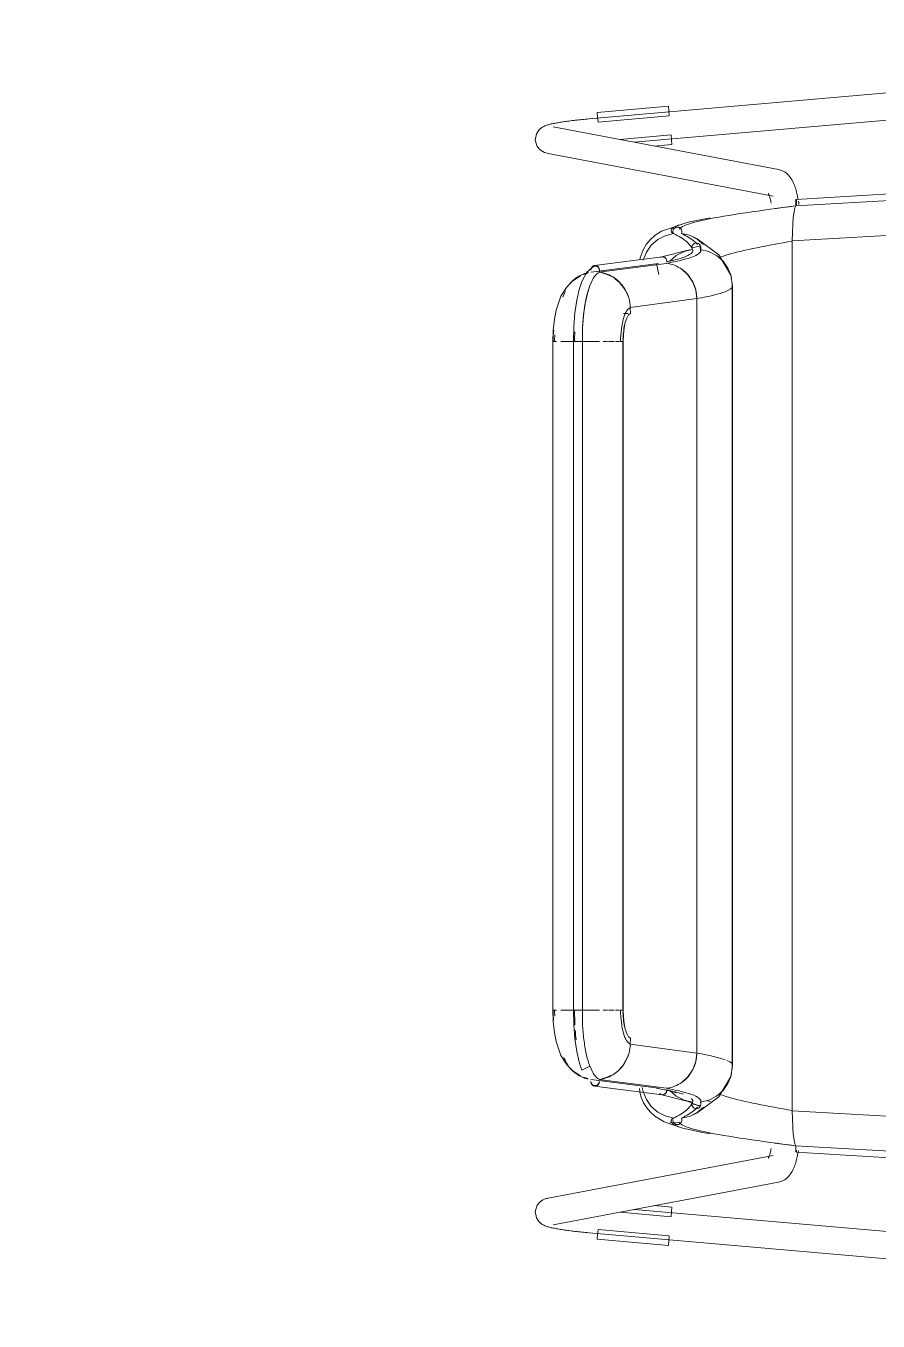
# Model space of a CAD drawing. Header units: millimetres. Extents: x 155927 to 295199, y -4084 to 97293.
# Drawn here: x 215855 to 216230, y 12021 to 12593 of the extents above; entities that cross this region are included whole.
import ezdxf

# ---------------------------------------------------------------- set-up
doc = ezdxf.new("R2010")
doc.units = ezdxf.units.MM
doc.header["$MEASUREMENT"] = 0
doc.layers.add('A-DOOR', color=4, linetype='CONTINUOUS', lineweight=9)
doc.layers.add('I-FURN', color=8, linetype='CONTINUOUS', lineweight=9)

msp = doc.modelspace()

# ---------------------------------------------------------------- linework, layer by layer
at = {"layer": 'A-DOOR'}
msp.add_arc((214870.33, 13505.61), 1010, 270, 0, dxfattribs=at)
at = {"layer": 'I-FURN'}
for p, q in [((216546.08, 12590.59), (216102.76, 12551.64)), ((216122.63, 12541.34), (216547.13, 12578.64)), ((216106.36, 12554.46), (216137.77, 12557.22)), ((216106.54, 12552.41), (216106.36, 12554.46)), ((216137.77, 12557.22), (216137.95, 12555.17)), ((216137.95, 12555.17), (216138.13, 12553.11)), ((216082.21, 12548.01), (216082.77, 12548.31)), ((216082.77, 12548.31), (216083.25, 12548.53)), ((216083.25, 12548.53), (216083.68, 12548.7)), ((216083.68, 12548.7), (216084.08, 12548.84)), ((216084.08, 12548.84), (216084.48, 12548.96)), ((216084.48, 12548.96), (216084.87, 12549.08)), ((216084.87, 12549.08), (216085.28, 12549.19)), ((216085.28, 12549.19), (216085.69, 12549.29)), ((216085.69, 12549.29), (216086.12, 12549.39)), ((216086.12, 12549.39), (216086.56, 12549.49)), ((216086.56, 12549.49), (216087.02, 12549.59)), ((216087.02, 12549.59), (216087.5, 12549.68)), ((216087.5, 12549.68), (216087.99, 12549.78)), ((216087.99, 12549.78), (216088.51, 12549.87)), ((216088.51, 12549.87), (216089.04, 12549.96)), ((216089.04, 12549.96), (216089.59, 12550.06)), ((216089.59, 12550.06), (216090.16, 12550.15)), ((216090.16, 12550.15), (216090.75, 12550.24)), ((216090.75, 12550.24), (216091.35, 12550.33)), ((216091.35, 12550.33), (216091.97, 12550.42)), ((216091.97, 12550.42), (216092.6, 12550.51)), ((216092.6, 12550.51), (216093.25, 12550.6)), ((216093.25, 12550.6), (216093.91, 12550.69)), ((216093.91, 12550.69), (216094.59, 12550.78)), ((216094.59, 12550.78), (216095.28, 12550.86)), ((216095.28, 12550.86), (216095.98, 12550.95)), ((216095.98, 12550.95), (216096.69, 12551.03)), ((216096.69, 12551.03), (216097.4, 12551.11)), ((216097.4, 12551.11), (216098.13, 12551.19)), ((216098.13, 12551.19), (216098.86, 12551.27)), ((216098.86, 12551.27), (216099.6, 12551.35)), ((216099.6, 12551.35), (216100.35, 12551.42)), ((216100.35, 12551.42), (216101.09, 12551.49)), ((216101.09, 12551.49), (216101.85, 12551.56)), ((216101.85, 12551.56), (216102.6, 12551.63)), ((216102.6, 12551.63), (216102.76, 12551.64)), ((216106.72, 12550.35), (216106.54, 12552.41)), ((216106.73, 12550.23), (216138.14, 12552.99)), ((216079.08, 12542.26), (216079.56, 12545.02)), ((216079.56, 12545.02), (216080.6, 12546.68)), ((216080.6, 12546.68), (216081.51, 12547.53)), ((216081.51, 12547.53), (216082.21, 12548.01)), ((216186.2, 12529.35), (216086.91, 12548.16)), ((216138.89, 12544.54), (216116.28, 12542.55)), ((216138.9, 12544.41), (216139.08, 12542.35)), ((216079.91, 12539.51), (216079.08, 12542.26)), ((216079.91, 12539.51), (216081.24, 12537.93)), ((216081.24, 12537.93), (216082.32, 12537.19)), ((216082.32, 12537.19), (216083.12, 12536.81)), ((216083.12, 12536.81), (216083.74, 12536.6)), ((216131.36, 12539.61), (216139.26, 12540.31)), ((216139.08, 12542.35), (216139.26, 12540.31)), ((216083.74, 12536.6), (216084.25, 12536.46)), ((216084.25, 12536.46), (216084.67, 12536.37)), ((216084.67, 12536.37), (216183.96, 12517.56)), ((216525.95, 12535.45), (216194.04, 12516.16)), ((216186.2, 12529.35), (216187.18, 12529.09)), ((216187.18, 12529.09), (216188.08, 12528.73)), ((216188.08, 12528.73), (216188.87, 12528.29)), ((216188.87, 12528.29), (216189.56, 12527.81)), ((216189.56, 12527.81), (216190.15, 12527.3)), ((216190.15, 12527.3), (216190.67, 12526.78)), ((216190.67, 12526.78), (216191.13, 12526.25)), ((216191.13, 12526.25), (216191.53, 12525.71)), ((216191.53, 12525.71), (216191.89, 12525.18)), ((216191.89, 12525.18), (216192.21, 12524.64)), ((216192.21, 12524.64), (216192.5, 12524.1)), ((216192.5, 12524.1), (216192.77, 12523.55)), ((216192.77, 12523.55), (216193.02, 12522.99)), ((216193.02, 12522.99), (216193.26, 12522.42)), ((216193.26, 12522.42), (216193.48, 12521.84)), ((216193.48, 12521.84), (216193.68, 12521.25)), ((216193.68, 12521.25), (216193.88, 12520.64)), ((216193.88, 12520.64), (216194.06, 12520.02)), ((216194.06, 12520.02), (216194.23, 12519.39)), ((216181.73, 12518.78), (216181.75, 12518.75)), ((216181.75, 12518.75), (216181.79, 12518.68)), ((216181.79, 12518.68), (216181.84, 12518.59)), ((216181.84, 12518.59), (216181.91, 12518.44)), ((216181.91, 12518.44), (216182, 12518.25)), ((216182, 12518.25), (216182.1, 12518.02)), ((216182.1, 12518.02), (216182.2, 12517.75)), ((216182.2, 12517.75), (216182.3, 12517.44)), ((216182.3, 12517.44), (216182.41, 12517.11)), ((216182.41, 12517.11), (216182.52, 12516.74)), ((216182.52, 12516.74), (216182.63, 12516.35)), ((216182.63, 12516.35), (216182.73, 12515.93)), ((216182.73, 12515.93), (216182.84, 12515.48)), ((216182.84, 12515.48), (216182.94, 12515.01)), ((216182.94, 12515.01), (216183.03, 12514.52)), ((216193.83, 12514.26), (216193.84, 12514.76)), ((216193.84, 12514.75), (216193.83, 12514.26)), ((216193.83, 12514.26), (216193.84, 12513.76)), ((216193.84, 12513.76), (216193.83, 12514.26)), ((216193.86, 12515.21), (216193.84, 12514.75)), ((216193.84, 12514.76), (216193.86, 12515.21)), ((216193.86, 12515.21), (216193.9, 12515.6)), ((216193.9, 12515.59), (216193.86, 12515.21)), ((216193.94, 12515.89), (216193.9, 12515.59)), ((216193.9, 12515.6), (216193.94, 12515.89)), ((216193.94, 12515.89), (216193.99, 12516.09)), ((216193.99, 12516.08), (216193.94, 12515.89)), ((216194.04, 12516.16), (216193.99, 12516.08)), ((216193.99, 12516.09), (216194.04, 12516.16)), ((216194.1, 12516.09), (216194.04, 12516.16)), ((216194.04, 12516.16), (216194.1, 12516.1)), ((216194.1, 12516.1), (216194.15, 12515.91)), ((216194.15, 12515.91), (216194.1, 12516.09)), ((216194.19, 12515.62), (216194.15, 12515.91)), ((216194.15, 12515.91), (216194.19, 12515.62)), ((216194.23, 12515.24), (216194.19, 12515.62)), ((216194.19, 12515.62), (216194.23, 12515.24)), ((216194.23, 12519.39), (216194.4, 12518.75)), ((216194.25, 12514.79), (216194.23, 12515.24)), ((216194.23, 12515.24), (216194.25, 12514.79)), ((216194.26, 12514.3), (216194.25, 12514.79)), ((216194.25, 12514.79), (216194.26, 12514.3)), ((216194.25, 12513.8), (216194.26, 12514.3)), ((216194.26, 12514.3), (216194.25, 12513.8)), ((216194.4, 12518.75), (216194.55, 12518.1)), ((216194.55, 12518.1), (216194.69, 12517.43)), ((216194.69, 12517.43), (216194.83, 12516.75)), ((216194.83, 12516.75), (216194.95, 12516.05)), ((216195.06, 12515.41), (216195.07, 12515.35)), ((216195.07, 12515.35), (216195.18, 12514.63)), ((216195.18, 12514.63), (216195.28, 12513.91)), ((216192.78, 12508.18), (216193.09, 12510.64)), ((216193.09, 12510.64), (216192.78, 12508.15)), ((216193.09, 12510.65), (216193.46, 12512.39)), ((216193.45, 12512.39), (216193.09, 12510.64)), ((216193.85, 12513.29), (216193.45, 12512.39)), ((216193.46, 12512.39), (216193.85, 12513.29)), ((216193.84, 12513.76), (216193.85, 12513.29)), ((216193.85, 12513.29), (216193.84, 12513.76)), ((216146.47, 12506.15), (216134.75, 12502.16)), ((216140.02, 12502.96), (216139.82, 12502.51)), ((216139.83, 12502.5), (216140.02, 12502.96)), ((216140.02, 12502.96), (216140.33, 12503.35)), ((216140.33, 12503.35), (216140.02, 12502.96)), ((216140.33, 12503.35), (216140.72, 12503.65)), ((216140.72, 12503.65), (216140.33, 12503.35)), ((216141.18, 12503.85), (216140.72, 12503.65)), ((216140.72, 12503.65), (216141.18, 12503.84)), ((216141.18, 12503.84), (216141.66, 12503.92)), ((216141.66, 12503.92), (216141.18, 12503.85)), ((216141.66, 12503.92), (216142.15, 12503.86)), ((216142.15, 12503.86), (216141.66, 12503.92)), ((216142.15, 12503.86), (216142.61, 12503.67)), ((216142.61, 12503.68), (216142.15, 12503.86)), ((216143.01, 12503.39), (216142.61, 12503.68)), ((216142.61, 12503.67), (216143.01, 12503.39)), ((216143.01, 12503.39), (216143.32, 12503.01)), ((216143.33, 12503.01), (216143.01, 12503.39)), ((216143.32, 12503.01), (216143.53, 12502.56)), ((216143.53, 12502.56), (216143.33, 12503.01)), ((216143.53, 12502.56), (216143.62, 12502.07)), ((216143.62, 12502.07), (216143.53, 12502.56)), ((216156.13, 12508.05), (216146.47, 12506.15)), ((216192.54, 12505.04), (216192.38, 12501.51)), ((216192.39, 12501.57), (216192.54, 12505.05)), ((216192.54, 12505.09), (216192.78, 12508.15)), ((216192.78, 12508.15), (216192.54, 12505.04)), ((216129.68, 12498.35), (216127.9, 12496.18)), ((216131.93, 12500.34), (216129.68, 12498.35)), ((216133.01, 12498.4), (216130.18, 12495.92)), ((216134.75, 12502.16), (216131.93, 12500.34)), ((216136.33, 12500.14), (216133.01, 12498.4)), ((216139.96, 12501.04), (216136.33, 12500.14)), ((216139.82, 12502.51), (216139.75, 12502.01)), ((216139.75, 12502.01), (216139.83, 12502.5)), ((216139.79, 12501.51), (216139.75, 12502.01)), ((216139.75, 12502.01), (216139.79, 12501.51)), ((216139.96, 12501.04), (216139.79, 12501.51)), ((216139.79, 12501.51), (216139.96, 12501.04)), ((216143.59, 12501.57), (216143.44, 12501.09)), ((216143.44, 12501.09), (216143.6, 12501.57)), ((216143.44, 12501.09), (216147.06, 12500.3)), ((216147.06, 12500.31), (216143.44, 12501.09)), ((216143.62, 12502.07), (216143.59, 12501.57)), ((216143.6, 12501.57), (216143.62, 12502.07)), ((216150.38, 12498.67), (216147.06, 12500.31)), ((216147.06, 12500.3), (216150.38, 12498.66)), ((216150.46, 12498.72), (216148.71, 12499.61)), ((216149.13, 12496.67), (216149.59, 12496.86)), ((216149.59, 12496.86), (216149.13, 12496.67)), ((216150.08, 12496.93), (216149.59, 12496.86)), ((216149.59, 12496.86), (216150.08, 12496.92)), ((216150.57, 12496.86), (216150.08, 12496.93)), ((216150.08, 12496.92), (216150.57, 12496.86)), ((216153.22, 12496.27), (216150.38, 12498.67)), ((216150.38, 12498.66), (216153.22, 12496.27)), ((216160, 12491.74), (216150.46, 12498.72)), ((216150.57, 12496.86), (216151.03, 12496.67)), ((216151.03, 12496.67), (216150.57, 12496.86)), ((216192.33, 12497.82), (216192.38, 12501.51)), ((216192.38, 12501.51), (216192.33, 12497.74)), ((216192.33, 12497.74), (216192.33, 12114.34)), ((216192.33, 12114.34), (216192.33, 12497.74)), ((216126.56, 12493.91), (216125.27, 12490.31)), ((216127.9, 12496.18), (216126.56, 12493.91)), ((216128.01, 12492.84), (216126.6, 12489.32)), ((216130.18, 12495.92), (216128.01, 12492.84)), ((216134.86, 12490.76), (216146.48, 12493.73)), ((216141.22, 12491.44), (216138.34, 12488.93)), ((216144.61, 12493.19), (216141.22, 12491.44)), ((216148.33, 12494.09), (216144.61, 12493.19)), ((216146.48, 12493.73), (216148.34, 12494.05)), ((216151.93, 12495.6), (216148.04, 12494.76)), ((216148.13, 12495.05), (216148.21, 12495.54)), ((216148.21, 12495.54), (216148.13, 12495.05)), ((216148.17, 12494.55), (216148.13, 12495.05)), ((216148.13, 12495.05), (216148.16, 12494.56)), ((216148.16, 12494.56), (216148.33, 12494.09)), ((216148.33, 12494.08), (216148.17, 12494.55)), ((216148.41, 12496), (216148.21, 12495.54)), ((216148.21, 12495.54), (216148.41, 12495.99)), ((216148.72, 12496.38), (216148.41, 12496)), ((216148.41, 12495.99), (216148.73, 12496.37)), ((216149.13, 12496.67), (216148.72, 12496.38)), ((216148.73, 12496.37), (216149.13, 12496.67)), ((216151.03, 12496.67), (216151.43, 12496.37)), ((216151.43, 12496.38), (216151.03, 12496.67)), ((216151.75, 12496), (216151.43, 12496.38)), ((216151.43, 12496.37), (216151.75, 12495.99)), ((216151.95, 12495.54), (216151.75, 12496)), ((216151.75, 12495.99), (216151.95, 12495.54)), ((216151.85, 12493.02), (216151.8, 12495.9)), ((216151.83, 12494.09), (216152, 12494.56)), ((216151.99, 12494.55), (216151.83, 12494.08)), ((216155.55, 12493.19), (216151.83, 12494.09)), ((216151.95, 12495.54), (216152.03, 12495.05)), ((216152.03, 12495.05), (216151.95, 12495.54)), ((216152.03, 12495.05), (216151.99, 12494.55)), ((216152, 12494.56), (216152.03, 12495.05)), ((216155.55, 12493.19), (216158.94, 12491.43)), ((216158.94, 12491.44), (216155.55, 12493.19)), ((216161.82, 12488.93), (216158.94, 12491.44)), ((216158.94, 12491.43), (216161.81, 12488.93)), ((216165.11, 12483.08), (216160, 12491.74)), ((216101.77, 12484.01), (216104.67, 12486.56)), ((216133.3, 12487.92), (216103.61, 12484.08)), ((216134.94, 12490.77), (216105.17, 12486.92)), ((216107.15, 12484.1), (216136.85, 12487.94)), ((216125.27, 12490.31), (216125.16, 12489.43)), ((216132.52, 12487.8), (216133.47, 12482.98)), ((216134.71, 12490.72), (216134.27, 12490.54)), ((216135.18, 12490.79), (216134.71, 12490.72)), ((216135.64, 12490.72), (216135.18, 12490.79)), ((216136.09, 12490.53), (216135.64, 12490.72)), ((216136.47, 12490.24), (216136.09, 12490.53)), ((216136.77, 12489.86), (216136.47, 12490.24)), ((216136.96, 12489.4), (216136.77, 12489.86)), ((216137.04, 12488.91), (216136.96, 12489.4)), ((216137, 12488.42), (216137.04, 12488.91)), ((216161.81, 12488.93), (216163.98, 12485.79)), ((216163.99, 12485.8), (216161.82, 12488.93)), ((216165.18, 12482.93), (216163.81, 12486.11)), ((216163.98, 12485.79), (216165.35, 12482.22)), ((216165.35, 12482.22), (216163.99, 12485.8)), ((216092.79, 12477.29), (216095.08, 12479.76)), ((216095.08, 12479.76), (216098.98, 12482.44)), ((216098.42, 12476.44), (216099.58, 12479.9)), ((216098.98, 12482.44), (216099.17, 12482.54)), ((216099.58, 12479.9), (216101.77, 12484.01)), ((216104.8, 12484.23), (216109.57, 12484.85)), ((216146.35, 12482.83), (216143.61, 12485.31)), ((216148.43, 12479.71), (216146.35, 12482.83)), ((216149.75, 12476.17), (216148.43, 12479.71)), ((216165.98, 12477.89), (216165.18, 12482.93)), ((216165.35, 12482.22), (216165.82, 12478.43)), ((216165.82, 12478.43), (216165.35, 12482.22)), ((216090.39, 12473.4), (216092.79, 12477.29)), ((216097.32, 12471.75), (216098.42, 12476.44)), ((216102.03, 12474.7), (216101.06, 12470.27)), ((216103.12, 12478.14), (216102.03, 12474.7)), ((216150.23, 12472.4), (216149.75, 12476.17)), ((216165.82, 12478.43), (216165.82, 12133.65)), ((216165.82, 12133.65), (216165.82, 12478.43)), ((216165.98, 12438.99), (216165.98, 12477.9)), ((216088.27, 12467.35), (216090.39, 12473.4)), ((216096.48, 12466.13), (216097.32, 12471.75)), ((216101.06, 12470.27), (216100.47, 12466.26)), ((216120.95, 12468.54), (216150.23, 12472.4)), ((216121.02, 12465.82), (216120.95, 12468.54)), ((216150.23, 12472.4), (216150.23, 12139.69)), ((216150.23, 12139.69), (216150.23, 12472.4)), ((216086.97, 12458.5), (216087.48, 12463.32)), ((216087.48, 12463.32), (216088.27, 12467.35)), ((216095.99, 12460.01), (216096.48, 12466.13)), ((216100.47, 12466.26), (216099.94, 12459.69)), ((216120.02, 12465.82), (216118.01, 12465.82)), ((216118.7, 12461.85), (216119.37, 12463.83)), ((216119.37, 12463.83), (216120.16, 12465.18)), ((216120.16, 12465.18), (216121.02, 12465.82)), ((216086.86, 12453.47), (216086.97, 12458.5)), ((216095.9, 12453.47), (216095.99, 12460.01)), ((216099.94, 12459.69), (216099.86, 12453.47)), ((216117.87, 12456.5), (216118.19, 12459.36)), ((216118.19, 12459.36), (216118.7, 12461.85)), ((216087.03, 12453.47), (216086.86, 12453.47)), ((216086.86, 12453.47), (216086.86, 12158.62)), ((216086.88, 12453.47), (216088.35, 12453.47)), ((216090.38, 12453.47), (216092.96, 12453.47)), ((216096.14, 12453.47), (216093.11, 12453.47)), ((216093.13, 12453.47), (216096.14, 12453.47)), ((216095.9, 12453.47), (216095.9, 12158.62)), ((216095.9, 12453.47), (216099.85, 12453.47)), ((216095.97, 12453.47), (216095.9, 12453.47)), ((216096.16, 12453.47), (216095.97, 12453.47)), ((216096.47, 12453.47), (216096.16, 12453.47)), ((216096.86, 12453.47), (216096.47, 12453.47)), ((216097.31, 12453.47), (216096.86, 12453.47)), ((216097.8, 12453.47), (216097.31, 12453.47)), ((216098.3, 12453.47), (216097.8, 12453.47)), ((216098.77, 12453.47), (216098.3, 12453.47)), ((216099.19, 12453.47), (216098.77, 12453.47)), ((216099.52, 12453.47), (216099.19, 12453.47)), ((216099.75, 12453.47), (216099.52, 12453.47)), ((216099.85, 12453.47), (216099.75, 12453.47)), ((216103.64, 12453.47), (216099.83, 12453.47)), ((216099.83, 12453.47), (216103.64, 12453.47)), ((216099.86, 12158.62), (216099.86, 12453.47)), ((216103.84, 12453.47), (216107.39, 12453.47)), ((216109.02, 12453.47), (216110.86, 12453.47)), ((216111.38, 12453.47), (216113.85, 12453.47)), ((216114.43, 12453.47), (216116.17, 12453.47)), ((216117.7, 12453.47), (216117.7, 12158.62)), ((216117.76, 12453.47), (216117.87, 12456.5)), ((216117.76, 12158.62), (216117.76, 12453.47)), ((216165.98, 12134.19), (216165.98, 12438.99)), ((216086.86, 12158.62), (216087.03, 12158.62)), ((216086.86, 12158.62), (216086.97, 12153.59)), ((216088.35, 12158.62), (216086.88, 12158.62)), ((216092.96, 12158.62), (216090.38, 12158.62)), ((216093.11, 12158.62), (216096.14, 12158.62)), ((216096.14, 12158.62), (216093.13, 12158.62)), ((216099.75, 12158.62), (216095.9, 12158.62)), ((216095.9, 12158.62), (216095.99, 12152.07)), ((216095.9, 12158.62), (216095.97, 12158.62)), ((216095.97, 12158.62), (216096.16, 12158.62)), ((216096.16, 12158.62), (216096.47, 12158.62)), ((216096.47, 12158.62), (216096.86, 12158.62)), ((216096.86, 12158.62), (216097.31, 12158.62)), ((216097.31, 12158.62), (216097.8, 12158.62)), ((216097.8, 12158.62), (216098.3, 12158.62)), ((216098.3, 12158.62), (216098.77, 12158.62)), ((216098.77, 12158.62), (216099.19, 12158.62)), ((216099.19, 12158.62), (216099.52, 12158.62)), ((216099.52, 12158.62), (216099.75, 12158.62)), ((216099.83, 12158.62), (216103.64, 12158.62)), ((216103.64, 12158.62), (216099.83, 12158.62)), ((216107.39, 12158.62), (216103.84, 12158.62)), ((216110.86, 12158.62), (216109.02, 12158.62)), ((216113.85, 12158.62), (216111.38, 12158.62)), ((216116.17, 12158.62), (216114.43, 12158.62)), ((216117.87, 12155.58), (216117.76, 12158.62)), ((216118.19, 12152.73), (216117.87, 12155.58)), ((216086.97, 12153.59), (216087.48, 12148.76)), ((216087.48, 12148.76), (216088.27, 12144.73)), ((216095.99, 12152.07), (216096.48, 12145.95)), ((216118.7, 12150.23), (216118.19, 12152.73)), ((216119.37, 12148.25), (216118.7, 12150.23)), ((216088.27, 12144.73), (216090.39, 12138.68)), ((216096.48, 12145.95), (216097.32, 12140.33)), ((216120.16, 12146.9), (216119.37, 12148.25)), ((216121.02, 12146.26), (216120.16, 12146.9)), ((216120.95, 12143.55), (216121.02, 12146.26)), ((216150.23, 12139.69), (216120.95, 12143.55)), ((216090.39, 12138.68), (216092.79, 12134.8)), ((216097.32, 12140.33), (216098.42, 12135.64)), ((216149.75, 12135.92), (216150.23, 12139.69)), ((216092.79, 12134.8), (216095.08, 12132.32)), ((216095.08, 12132.32), (216098.98, 12129.64)), ((216098.42, 12135.64), (216099.58, 12132.19)), ((216099.58, 12132.19), (216103.12, 12133.95)), ((216146.35, 12129.26), (216148.43, 12132.37)), ((216148.43, 12132.37), (216149.75, 12135.92)), ((216165.98, 12134.19), (216165.18, 12129.15)), ((216165.82, 12133.65), (216165.35, 12129.86)), ((216165.35, 12129.86), (216165.82, 12133.65)), ((216098.98, 12129.64), (216099.17, 12129.55)), ((216103.61, 12128), (216133.3, 12124.16)), ((216107.14, 12127.55), (216109.58, 12127.23)), ((216107.15, 12127.98), (216136.85, 12124.14)), ((216143.61, 12126.77), (216146.35, 12129.26)), ((216165.11, 12129), (216160, 12120.35)), ((216163.98, 12126.29), (216161.81, 12123.16)), ((216161.82, 12123.15), (216163.99, 12126.29)), ((216165.18, 12129.15), (216163.81, 12125.97)), ((216165.35, 12129.86), (216163.98, 12126.29)), ((216163.99, 12126.29), (216165.35, 12129.86)), ((216105.17, 12125.16), (216134.94, 12121.31)), ((216124.94, 12124.04), (216125.09, 12122.62)), ((216125.09, 12122.62), (216125.75, 12120.11)), ((216125.75, 12120.11), (216126.78, 12117.75)), ((216126.61, 12122.77), (216126.24, 12124.51)), ((216126.24, 12124.5), (216126.6, 12122.76)), ((216126.6, 12122.76), (216128.01, 12119.25)), ((216138.81, 12122.91), (216132.52, 12124.28)), ((216133.88, 12121.84), (216134.27, 12121.55)), ((216134.27, 12121.55), (216134.71, 12121.36)), ((216134.71, 12121.36), (216135.18, 12121.29)), ((216134.86, 12121.32), (216146.48, 12118.35)), ((216135.18, 12121.29), (216135.64, 12121.36)), ((216135.64, 12121.36), (216136.09, 12121.55)), ((216136.09, 12121.55), (216136.47, 12121.84)), ((216136.47, 12121.84), (216136.77, 12122.23)), ((216136.77, 12122.23), (216136.96, 12122.68)), ((216136.96, 12122.68), (216137.04, 12123.17)), ((216137.04, 12123.17), (216137, 12123.67)), ((216138.34, 12123.15), (216141.22, 12120.64)), ((216141.25, 12122.15), (216138.81, 12122.91)), ((216141.22, 12120.64), (216144.61, 12118.89)), ((216160, 12120.35), (216150.46, 12113.36)), ((216158.94, 12120.65), (216155.55, 12118.9)), ((216155.55, 12118.89), (216158.94, 12120.64)), ((216161.81, 12123.16), (216158.94, 12120.65)), ((216158.94, 12120.64), (216161.82, 12123.15)), ((216126.78, 12117.75), (216128.16, 12115.55)), ((216128.01, 12119.25), (216130.18, 12116.16)), ((216128.16, 12115.55), (216129.84, 12113.57)), ((216130.18, 12116.16), (216133.01, 12113.68)), ((216144.61, 12118.89), (216148.33, 12118)), ((216146.48, 12118.35), (216151.8, 12116.19)), ((216148.04, 12117.32), (216151.93, 12116.48)), ((216148.13, 12117.03), (216148.17, 12117.53)), ((216148.16, 12117.53), (216148.13, 12117.03)), ((216148.21, 12116.54), (216148.13, 12117.03)), ((216148.13, 12117.03), (216148.21, 12116.54)), ((216148.33, 12118), (216148.16, 12117.53)), ((216148.17, 12117.53), (216148.33, 12118)), ((216148.41, 12116.09), (216148.21, 12116.54)), ((216148.21, 12116.54), (216148.41, 12116.09)), ((216148.73, 12115.71), (216148.41, 12116.09)), ((216148.41, 12116.09), (216148.72, 12115.7)), ((216148.72, 12115.7), (216149.13, 12115.41)), ((216149.13, 12115.41), (216148.73, 12115.71)), ((216149.59, 12115.23), (216149.13, 12115.41)), ((216149.13, 12115.41), (216149.59, 12115.22)), ((216150.08, 12115.16), (216149.59, 12115.23)), ((216149.59, 12115.22), (216150.08, 12115.16)), ((216150.57, 12115.23), (216150.08, 12115.16)), ((216150.08, 12115.16), (216150.57, 12115.22)), ((216153.22, 12115.82), (216150.38, 12113.42)), ((216150.38, 12113.41), (216153.22, 12115.82)), ((216151.03, 12115.41), (216150.57, 12115.23)), ((216150.57, 12115.22), (216151.03, 12115.41)), ((216151.43, 12115.71), (216151.03, 12115.41)), ((216151.03, 12115.41), (216151.43, 12115.7)), ((216151.75, 12116.09), (216151.43, 12115.71)), ((216151.43, 12115.7), (216151.75, 12116.09)), ((216151.95, 12116.54), (216151.75, 12116.09)), ((216151.75, 12116.09), (216151.95, 12116.54)), ((216151.83, 12118), (216155.55, 12118.89)), ((216151.83, 12118), (216151.99, 12117.53)), ((216152, 12117.53), (216151.83, 12118)), ((216152.03, 12117.03), (216151.95, 12116.54)), ((216151.95, 12116.54), (216152.03, 12117.03)), ((216151.99, 12117.53), (216152.03, 12117.03)), ((216152.03, 12117.03), (216152, 12117.53)), ((216192.33, 12114.34), (216192.38, 12110.57)), ((216192.38, 12110.57), (216192.33, 12114.26)), ((216129.84, 12113.57), (216131.8, 12111.84)), ((216131.8, 12111.84), (216135.92, 12109.33)), ((216133.01, 12113.68), (216136.33, 12111.94)), ((216135.92, 12109.33), (216143.54, 12106.66)), ((216136.33, 12111.94), (216139.96, 12111.04)), ((216139.03, 12110.13), (216138.71, 12108.97)), ((216138.71, 12108.97), (216142.56, 12109.16)), ((216139.83, 12109.58), (216139.75, 12110.07)), ((216139.75, 12110.07), (216139.82, 12109.58)), ((216139.79, 12110.57), (216139.96, 12111.04)), ((216139.96, 12111.04), (216139.79, 12110.57)), ((216139.82, 12109.58), (216140.02, 12109.12)), ((216140.02, 12109.12), (216139.83, 12109.58)), ((216140.33, 12108.74), (216140.02, 12109.12)), ((216140.02, 12109.12), (216140.33, 12108.73)), ((216140.72, 12108.44), (216140.33, 12108.74)), ((216140.33, 12108.73), (216140.72, 12108.43)), ((216141.18, 12108.24), (216140.72, 12108.44)), ((216140.72, 12108.43), (216141.18, 12108.24)), ((216143.01, 12108.7), (216142.61, 12108.41)), ((216142.61, 12108.4), (216143.01, 12108.69)), ((216143.32, 12109.07), (216143.01, 12108.7)), ((216143.01, 12108.69), (216143.33, 12109.07)), ((216143.53, 12109.52), (216143.32, 12109.07)), ((216143.33, 12109.07), (216143.53, 12109.52)), ((216147.06, 12111.78), (216143.44, 12110.99)), ((216143.44, 12110.99), (216147.06, 12111.77)), ((216143.44, 12110.99), (216143.59, 12110.51)), ((216143.6, 12110.51), (216143.44, 12110.99)), ((216143.62, 12110.02), (216143.53, 12109.52)), ((216143.53, 12109.52), (216143.62, 12110.01)), ((216143.59, 12110.51), (216143.62, 12110.02)), ((216143.62, 12110.01), (216143.6, 12110.51)), ((216150.38, 12113.42), (216147.06, 12111.78)), ((216147.06, 12111.77), (216150.38, 12113.41)), ((216150.46, 12113.36), (216148.71, 12112.47)), ((216192.38, 12110.57), (216192.54, 12107.04)), ((216192.54, 12107.04), (216192.39, 12110.51)), ((216141.66, 12108.17), (216141.18, 12108.24)), ((216141.18, 12108.24), (216141.66, 12108.16)), ((216142.15, 12108.23), (216141.66, 12108.17)), ((216141.66, 12108.16), (216142.15, 12108.22)), ((216142.61, 12108.41), (216142.15, 12108.23)), ((216142.15, 12108.22), (216142.61, 12108.4)), ((216143.54, 12106.66), (216152.06, 12104.77)), ((216152.06, 12104.77), (216156.13, 12104.03)), ((216192.54, 12107.04), (216192.78, 12103.94)), ((216192.78, 12103.93), (216192.54, 12106.99)), ((216192.78, 12103.94), (216193.09, 12101.44)), ((216193.09, 12101.44), (216192.78, 12103.9)), ((216182.84, 12096.6), (216182.94, 12097.07)), ((216182.94, 12097.07), (216183.03, 12097.56)), ((216193.09, 12101.44), (216193.45, 12099.69)), ((216193.46, 12099.69), (216193.09, 12101.43)), ((216193.45, 12099.69), (216193.85, 12098.79)), ((216193.85, 12098.79), (216193.46, 12099.69)), ((216193.84, 12098.32), (216193.83, 12097.82)), ((216193.83, 12097.82), (216193.84, 12098.32)), ((216193.83, 12097.82), (216193.84, 12097.33)), ((216193.84, 12097.33), (216193.83, 12097.82)), ((216193.85, 12098.79), (216193.84, 12098.32)), ((216193.84, 12098.32), (216193.85, 12098.79)), ((216193.84, 12097.33), (216193.86, 12096.88)), ((216193.86, 12096.87), (216193.84, 12097.33)), ((216183.96, 12094.52), (216084.67, 12075.71)), ((216181.73, 12093.3), (216181.75, 12093.33)), ((216181.75, 12093.33), (216181.79, 12093.4)), ((216181.79, 12093.4), (216181.84, 12093.49)), ((216181.84, 12093.49), (216181.91, 12093.64)), ((216181.91, 12093.64), (216182, 12093.83)), ((216182, 12093.83), (216182.1, 12094.07)), ((216182.1, 12094.07), (216182.2, 12094.34)), ((216182.2, 12094.34), (216182.3, 12094.64)), ((216182.3, 12094.64), (216182.41, 12094.98)), ((216182.41, 12094.98), (216182.52, 12095.34)), ((216182.52, 12095.34), (216182.63, 12095.74)), ((216182.63, 12095.74), (216182.73, 12096.16)), ((216182.73, 12096.16), (216182.84, 12096.6)), ((216193.68, 12090.84), (216193.88, 12091.44)), ((216193.86, 12096.88), (216193.9, 12096.49)), ((216193.9, 12096.49), (216193.86, 12096.87)), ((216193.88, 12091.44), (216194.06, 12092.06)), ((216193.9, 12096.49), (216193.94, 12096.19)), ((216193.94, 12096.19), (216193.9, 12096.49)), ((216194.04, 12095.93), (216194.1, 12095.99)), ((216194.1, 12095.99), (216194.04, 12095.92)), ((216525.95, 12076.64), (216194.04, 12095.92)), ((216194.06, 12092.06), (216194.23, 12092.69)), ((216194.15, 12096.17), (216194.19, 12096.46)), ((216194.19, 12096.46), (216194.15, 12096.17)), ((216194.19, 12096.46), (216194.23, 12096.84)), ((216194.23, 12096.84), (216194.19, 12096.46)), ((216194.23, 12092.69), (216194.4, 12093.33)), ((216194.4, 12093.33), (216194.55, 12093.99)), ((216194.55, 12093.99), (216194.69, 12094.66)), ((216194.69, 12094.66), (216194.83, 12095.34)), ((216194.83, 12095.34), (216194.95, 12096.03)), ((216194.95, 12096.03), (216195.06, 12096.67)), ((216190.67, 12085.31), (216191.13, 12085.84)), ((216191.13, 12085.84), (216191.53, 12086.37)), ((216191.53, 12086.37), (216191.89, 12086.91)), ((216191.89, 12086.91), (216192.21, 12087.45)), ((216192.21, 12087.45), (216192.5, 12087.98)), ((216192.5, 12087.98), (216192.77, 12088.53)), ((216192.77, 12088.53), (216193.02, 12089.09)), ((216193.02, 12089.09), (216193.26, 12089.66)), ((216193.26, 12089.66), (216193.48, 12090.24)), ((216193.48, 12090.24), (216193.68, 12090.84)), ((216086.91, 12063.92), (216186.2, 12082.73)), ((216186.2, 12082.73), (216187.18, 12082.99)), ((216187.18, 12082.99), (216188.08, 12083.35)), ((216188.08, 12083.35), (216188.87, 12083.79)), ((216188.87, 12083.79), (216189.56, 12084.28)), ((216189.56, 12084.28), (216190.15, 12084.79)), ((216190.15, 12084.79), (216190.67, 12085.31)), ((216081.24, 12074.15), (216082.32, 12074.9)), ((216082.32, 12074.9), (216083.12, 12075.27)), ((216083.12, 12075.27), (216083.74, 12075.49)), ((216083.74, 12075.49), (216084.25, 12075.62)), ((216084.25, 12075.62), (216084.67, 12075.71)), ((216079.91, 12072.57), (216079.08, 12069.82)), ((216079.08, 12069.82), (216079.56, 12067.06)), ((216079.91, 12072.57), (216081.24, 12074.15)), ((216116.41, 12069.52), (216138.89, 12067.54)), ((216547.13, 12033.45), (216122.78, 12070.73)), ((216139.26, 12071.78), (216131.36, 12072.47)), ((216139.08, 12069.73), (216138.9, 12067.67)), ((216139.26, 12071.78), (216139.08, 12069.73)), ((216079.56, 12067.06), (216080.6, 12065.41)), ((216080.6, 12065.41), (216081.51, 12064.55)), ((216081.51, 12064.55), (216082.21, 12064.07)), ((216082.21, 12064.07), (216082.77, 12063.77)), ((216082.77, 12063.77), (216083.25, 12063.55)), ((216083.25, 12063.55), (216083.68, 12063.38)), ((216083.68, 12063.38), (216084.08, 12063.24)), ((216084.08, 12063.24), (216084.48, 12063.12)), ((216084.48, 12063.12), (216084.87, 12063)), ((216084.87, 12063), (216085.28, 12062.9)), ((216085.28, 12062.9), (216085.69, 12062.79)), ((216085.69, 12062.79), (216086.12, 12062.69)), ((216086.12, 12062.69), (216086.56, 12062.59)), ((216086.56, 12062.59), (216087.02, 12062.5)), ((216087.02, 12062.5), (216087.5, 12062.4)), ((216087.5, 12062.4), (216087.99, 12062.31)), ((216087.99, 12062.31), (216088.51, 12062.21)), ((216088.51, 12062.21), (216089.04, 12062.12)), ((216089.04, 12062.12), (216089.59, 12062.03)), ((216089.59, 12062.03), (216090.16, 12061.93)), ((216090.16, 12061.93), (216090.75, 12061.84)), ((216090.75, 12061.84), (216091.35, 12061.75)), ((216091.35, 12061.75), (216091.97, 12061.66)), ((216091.97, 12061.66), (216092.6, 12061.57)), ((216092.6, 12061.57), (216093.25, 12061.48)), ((216093.25, 12061.48), (216093.91, 12061.39)), ((216093.91, 12061.39), (216094.59, 12061.31)), ((216094.59, 12061.31), (216095.28, 12061.22)), ((216095.28, 12061.22), (216095.98, 12061.14)), ((216095.98, 12061.14), (216096.69, 12061.05)), ((216096.69, 12061.05), (216097.4, 12060.97)), ((216097.4, 12060.97), (216098.13, 12060.89)), ((216098.13, 12060.89), (216098.86, 12060.81)), ((216098.86, 12060.81), (216099.6, 12060.74)), ((216099.6, 12060.74), (216100.35, 12060.66)), ((216100.35, 12060.66), (216101.09, 12060.59)), ((216101.09, 12060.59), (216101.85, 12060.52)), ((216101.85, 12060.52), (216102.6, 12060.45)), ((216102.6, 12060.45), (216102.76, 12060.44)), ((216102.76, 12060.44), (216546.08, 12021.49)), ((216106.36, 12057.63), (216106.54, 12059.67)), ((216137.77, 12054.87), (216106.36, 12057.63)), ((216106.54, 12059.67), (216106.72, 12061.73)), ((216138.14, 12059.1), (216106.73, 12061.86)), ((216138.13, 12058.97), (216137.95, 12056.91)), ((216137.95, 12056.91), (216137.77, 12054.87))]:
    msp.add_line(p, q, dxfattribs=at)
for centre, major_axis, ratio, start_param, end_param in [((216135.17, 12488.83), (0, 1.96), 0.955139, 4.501447, 6.790779), ((216135.16, 12472.27), (0, 15.78), 0.955139, 5.929149, 6.170649), ((216135.16, 12472.27), (0, 15.78), 0.955139, 5.687432, 5.928979), ((216135.16, 12472.27), (0, 15.78), 0.955139, 4.720632, 5.68731), ((216091.14, 12453.47), (0, 12.4), 0.287441, 1.332781, 1.570796), ((216102.61, 12453.47), (-15.75, 0), 0.000004, 3.431839, 3.614078), ((216091.14, 12158.62), (0, -12.4), 0.287441, 4.712389, 4.932602), ((216102.61, 12158.62), (-15.75, 0), 0.000004, 2.669107, 2.851347), ((216135.16, 12139.82), (0, 15.78), 0.955139, 3.737469, 4.704147), ((216135.16, 12139.82), (0, 15.78), 0.955139, 3.495799, 3.737346), ((216135.17, 12123.26), (0, 1.96), 0.955139, 2.379629, 4.923331), ((216135.16, 12139.82), (0, 15.78), 0.955139, 3.254129, 3.495629)]:
    msp.add_ellipse(centre, major_axis=major_axis, ratio=ratio, start_param=start_param, end_param=end_param, dxfattribs=at)
for points in [[(216193.85, 12513.29), (216249.09, 12516.51), (216359.69, 12522.95), (216470.45, 12529.39), (216525.85, 12532.61)], [(216193.84, 12513.28), (216190.78, 12512.89), (216187.69, 12512.5), (216184.64, 12512.12)], [(216192.33, 12497.82), (216247.69, 12501.02), (216303.11, 12504.21), (216358.57, 12507.41)], [(216151.83, 12494.08), (216152.38, 12493.06), (216150.41, 12491.01), (216142.35, 12488.97), (216136.85, 12487.94)], [(216099.83, 12453.47), (216099.78, 12455.81), (216099.86, 12460.47), (216100.49, 12467.32), (216101.6, 12473.46), (216103.13, 12478.54), (216105.02, 12482.24), (216106.43, 12483.55), (216107.16, 12483.9)], [(216100.27, 12483.01), (216100.9, 12483.26), (216101.55, 12483.42), (216102.2, 12483.56)], [(216120.95, 12468.54), (216120.91, 12469.83), (216120.55, 12472.33), (216119.13, 12475.93), (216116.94, 12479.08), (216114.11, 12481.61), (216110.77, 12483.37), (216108.39, 12483.95), (216107.15, 12484.1)], [(216107.33, 12484.86), (216107.34, 12484.7), (216107.34, 12484.53), (216107.3, 12484.37)], [(216108.67, 12483.64), (216110.05, 12483.33), (216111.42, 12482.83), (216112.68, 12482.13)], [(216092.34, 12475.85), (216091.91, 12474.96), (216091.51, 12474.04), (216091.27, 12473.08)], [(216165.98, 12477.9), (216165.97, 12478.08), (216165.92, 12478.25), (216165.82, 12478.43)], [(216116.63, 12453.47), (216116.69, 12457.26), (216117.66, 12464.65), (216119.82, 12468.03), (216120.94, 12468.29)], [(216086.95, 12453.47), (216086.94, 12455.18), (216087.02, 12456.86), (216087.17, 12458.44)], [(216096.43, 12453.47), (216096.4, 12454.9), (216096.41, 12456.32), (216096.44, 12457.73)], [(216118.65, 12461.85), (216118.1, 12459.8), (216117.82, 12457.08), (216117.72, 12454.3)], [(216087.14, 12154.01), (216087.01, 12155.48), (216086.94, 12157.04), (216086.95, 12158.62)], [(216096.53, 12152.02), (216096.42, 12154.2), (216096.39, 12156.4), (216096.43, 12158.62)], [(216120.94, 12143.79), (216120.38, 12143.92), (216119.28, 12144.87), (216117.88, 12148.19), (216116.92, 12152.99), (216116.66, 12156.72), (216116.63, 12158.62)], [(216117.71, 12157.78), (216117.76, 12155), (216118.12, 12152.45), (216118.65, 12150.24)], [(216097.11, 12145.46), (216096.93, 12146.87), (216096.76, 12148.32), (216096.65, 12149.8)], [(216107.15, 12127.98), (216108.39, 12128.13), (216110.77, 12128.71), (216114.11, 12130.47), (216116.94, 12133), (216119.13, 12136.15), (216120.55, 12139.75), (216120.91, 12142.25), (216120.95, 12143.55)], [(216162.76, 12136.67), (216160.15, 12137.67), (216155.95, 12138.68), (216150.23, 12139.69)], [(216107.16, 12128.18), (216106.43, 12128.54), (216105.02, 12129.85), (216103.76, 12132.31), (216103.19, 12133.78)], [(216165.98, 12134.19), (216165.98, 12134.94), (216165.6, 12135.7), (216163.43, 12136.45)], [(216165.82, 12133.65), (216165.92, 12133.83), (216165.97, 12134.01), (216165.98, 12134.19)], [(216102.27, 12128.45), (216101.59, 12128.61), (216100.92, 12128.81), (216100.26, 12129.06)], [(216112.66, 12129.97), (216111.4, 12129.27), (216110.04, 12128.86), (216108.65, 12128.53)], [(216144.17, 12121.54), (216142.28, 12122.19), (216139.47, 12122.85), (216136.43, 12123.51)], [(216151.83, 12118), (216152.38, 12119.02), (216150.41, 12121.07), (216142.35, 12123.12), (216136.85, 12124.14)], [(216148.33, 12118), (216148.62, 12118.54), (216148.48, 12119.09), (216147.91, 12119.63)], [(216156.3, 12118.39), (216155.83, 12118.45), (216155.36, 12118.5), (216154.9, 12118.56)], [(216358.57, 12104.68), (216303.11, 12107.87), (216247.69, 12111.07), (216192.33, 12114.26)], [(216193.84, 12098.81), (216190.72, 12099.2), (216187.56, 12099.6), (216184.44, 12099.99)], [(216193.85, 12098.79), (216249.09, 12095.57), (216359.69, 12089.13), (216470.45, 12082.69), (216525.85, 12079.47)]]:
    msp.add_open_spline(points, degree=3, dxfattribs=at)
for points, knots in [([(216193.85, 12513.29), (216186.3, 12512.27), (216171.09, 12510.24), (216152.65, 12507.19), (216144.35, 12504.75), (216142.76, 12503.33), (216142.56, 12502.92)], [0, 0, 0, 0, 0.25, 0.5, 0.75, 0.8499412, 0.8499412, 0.8499412, 0.8499412]), ([(216142.38, 12504.89), (216141.66, 12504.63), (216138.63, 12503.35), (216138.4, 12502.07), (216139.96, 12501.04)], [0.6866019, 0.6866019, 0.6866019, 0.6866019, 0.75, 1, 1, 1, 1]), ([(216139.96, 12501.04), (216142.36, 12499.88), (216145.79, 12497.79), (216147.57, 12495.7), (216148.04, 12494.76)], [0, 0, 0, 0, 0.5, 0.9025379, 0.9025379, 0.9025379, 0.9025379]), ([(216143.44, 12501.09), (216145.85, 12499.93), (216148.51, 12498.3), (216150.18, 12496.67), (216150.57, 12496.21)], [0, 0, 0, 0, 0.5, 0.696307, 0.696307, 0.696307, 0.696307]), ([(216160.05, 12490.44), (216161.2, 12490.93), (216165.44, 12492.39), (216176.16, 12494.82), (216186.94, 12496.77), (216192.33, 12497.74)], [0.375, 0.375, 0.375, 0.375, 0.5, 0.75, 1, 1, 1, 1]), ([(216148.33, 12494.08), (216148.87, 12493.06), (216147.14, 12491.25), (216140.66, 12489.43), (216136.94, 12488.64)], [0, 0, 0, 0, 0.5, 0.8877852, 0.8877852, 0.8877852, 0.8877852]), ([(216107.15, 12484.1), (216107.21, 12484.24), (216107.28, 12484.46), (216107.32, 12484.74), (216107.33, 12485.02), (216107.3, 12485.32), (216107.21, 12485.61), (216107.1, 12485.88), (216106.9, 12486.2), (216106.6, 12486.52), (216106.23, 12486.75), (216105.87, 12486.88), (216105.56, 12486.93), (216105.29, 12486.94), (216105.02, 12486.9), (216104.78, 12486.83), (216104.53, 12486.72), (216104.23, 12486.52), (216103.92, 12486.2), (216103.7, 12485.8), (216103.6, 12485.45), (216103.57, 12485.19), (216103.56, 12485.03), (216103.57, 12484.95)], [0, 0, 0, 0, 0.0555556, 0.0833333, 0.1111111, 0.1666667, 0.1944444, 0.2222222, 0.2777778, 0.3333333, 0.3888889, 0.4444444, 0.4791667, 0.5138889, 0.5486111, 0.5833333, 0.6180556, 0.6527778, 0.7222222, 0.7916667, 0.8263889, 0.8611111, 0.8888889, 0.8888889, 0.8888889, 0.8888889]), ([(216103.58, 12484.86), (216103.58, 12485.03), (216103.62, 12485.32), (216103.77, 12485.7), (216104.02, 12486.11), (216104.55, 12486.57), (216105.41, 12486.82), (216106.2, 12486.59), (216106.73, 12486.2), (216107.05, 12485.81), (216107.19, 12485.51), (216107.24, 12485.35)], [-0.875, -0.875, -0.875, -0.875, -0.8125, -0.765625, -0.71875, -0.625, -0.5, -0.375, -0.3125, -0.25, -0.1875, -0.1875, -0.1875, -0.1875]), ([(216102.49, 12483.89), (216101.72, 12483.73), (216099.82, 12483.16), (216096.96, 12481.61), (216094.77, 12479.6), (216093.77, 12478.21), (216093.5, 12477.81)], [0.0592823, 0.0592823, 0.0592823, 0.0592823, 0.1666667, 0.3333333, 0.5, 0.565028, 0.565028, 0.565028, 0.565028]), ([(216114.03, 12481.27), (216116.08, 12479.83), (216118.34, 12477.15), (216119.87, 12473.97), (216120.15, 12473.09)], [-0.6666667, -0.6666667, -0.6666667, -0.6666667, -0.3333333, -0.2124232, -0.2124232, -0.2124232, -0.2124232]), ([(216150.23, 12472.4), (216155.95, 12473.4), (216163.59, 12475.24), (216165.98, 12477.07), (216165.98, 12477.89)], [0, 0, 0, 0, 0.5, 0.9107154, 0.9107154, 0.9107154, 0.9107154]), ([(216103.12, 12133.95), (216102.58, 12135.37), (216101.58, 12138.7), (216100.49, 12144.76), (216099.86, 12151.62), (216099.78, 12156.27), (216099.83, 12158.62)], [0.3397465, 0.3397465, 0.3397465, 0.3397465, 0.5, 0.6666667, 0.8333333, 0.9999948, 0.9999948, 0.9999948, 0.9999948]), ([(216091.7, 12137.75), (216091.89, 12137.23), (216092.45, 12135.89), (216093.19, 12134.63), (216093.72, 12133.9)], [0.260519, 0.260519, 0.260519, 0.260519, 0.3333333, 0.4544474, 0.4544474, 0.4544474, 0.4544474]), ([(216120.1, 12139), (216119.8, 12138.13), (216118.41, 12134.97), (216116.18, 12131.95), (216114.03, 12130.82)], [-0.7875768, -0.7875768, -0.7875768, -0.7875768, -0.6666667, -0.3333333, -0.3333333, -0.3333333, -0.3333333]), ([(216094.35, 12133.11), (216095.14, 12132.17), (216096.96, 12130.49), (216099.77, 12128.89), (216101.68, 12128.43), (216102.42, 12128.27)], [0.5, 0.5, 0.5, 0.5, 0.6666667, 0.8333333, 0.9365189, 0.9365189, 0.9365189, 0.9365189]), ([(216103.57, 12127.13), (216103.56, 12126.99), (216103.58, 12126.76), (216103.65, 12126.47), (216103.74, 12126.2), (216103.93, 12125.89), (216104.22, 12125.57), (216104.57, 12125.33), (216104.92, 12125.2), (216105.23, 12125.15), (216105.51, 12125.15), (216105.77, 12125.18), (216106.02, 12125.25), (216106.28, 12125.37), (216106.58, 12125.56), (216106.91, 12125.88), (216107.15, 12126.28), (216107.26, 12126.63), (216107.31, 12126.89), (216107.33, 12127.06), (216107.33, 12127.13)], [0.1111111, 0.1111111, 0.1111111, 0.1111111, 0.1666667, 0.1944444, 0.2222222, 0.2777778, 0.3333333, 0.3888889, 0.4444444, 0.4791667, 0.5138889, 0.5486111, 0.5833333, 0.6180556, 0.6527778, 0.7222222, 0.7916667, 0.8263889, 0.8611111, 0.8888889, 0.8888889, 0.8888889, 0.8888889]), ([(216107.24, 12126.73), (216107.2, 12126.61), (216107.1, 12126.38), (216106.82, 12125.97), (216106.28, 12125.51), (216105.41, 12125.26), (216104.62, 12125.49), (216104.11, 12125.88), (216103.82, 12126.27), (216103.63, 12126.73), (216103.59, 12127.05), (216103.58, 12127.22)], [-0.8125, -0.8125, -0.8125, -0.8125, -0.765625, -0.71875, -0.625, -0.5, -0.375, -0.3125, -0.25, -0.1875, -0.125, -0.125, -0.125, -0.125]), ([(216192.33, 12114.34), (216186.94, 12115.32), (216176.16, 12117.26), (216165.44, 12119.69), (216161.2, 12121.15), (216160.05, 12121.64)], [0, 0, 0, 0, 0.25, 0.5, 0.625, 0.625, 0.625, 0.625]), ([(216139.96, 12111.04), (216142.36, 12112.2), (216145.79, 12114.29), (216147.57, 12116.39), (216148.04, 12117.32)], [0, 0, 0, 0, 0.5, 0.9025383, 0.9025383, 0.9025383, 0.9025383]), ([(216143.44, 12110.99), (216145.85, 12112.16), (216148.51, 12113.78), (216150.18, 12115.41), (216150.57, 12115.87)], [0, 0, 0, 0, 0.5, 0.6963068, 0.6963068, 0.6963068, 0.6963068]), ([(216142.17, 12107.27), (216141.54, 12107.5), (216138.63, 12108.76), (216138.4, 12110.02), (216139.96, 12111.04)], [0.6929173, 0.6929173, 0.6929173, 0.6929173, 0.75, 1, 1, 1, 1]), ([(216193.85, 12098.79), (216186.3, 12099.81), (216171.09, 12101.84), (216152.65, 12104.89), (216144.35, 12107.33), (216142.76, 12108.75), (216142.56, 12109.16)], [0, 0, 0, 0, 0.25, 0.5, 0.75, 0.8499411, 0.8499411, 0.8499411, 0.8499411])]:
    msp.add_open_spline(points, degree=3, knots=knots, dxfattribs=at)

doc.saveas('drawing.dxf')
